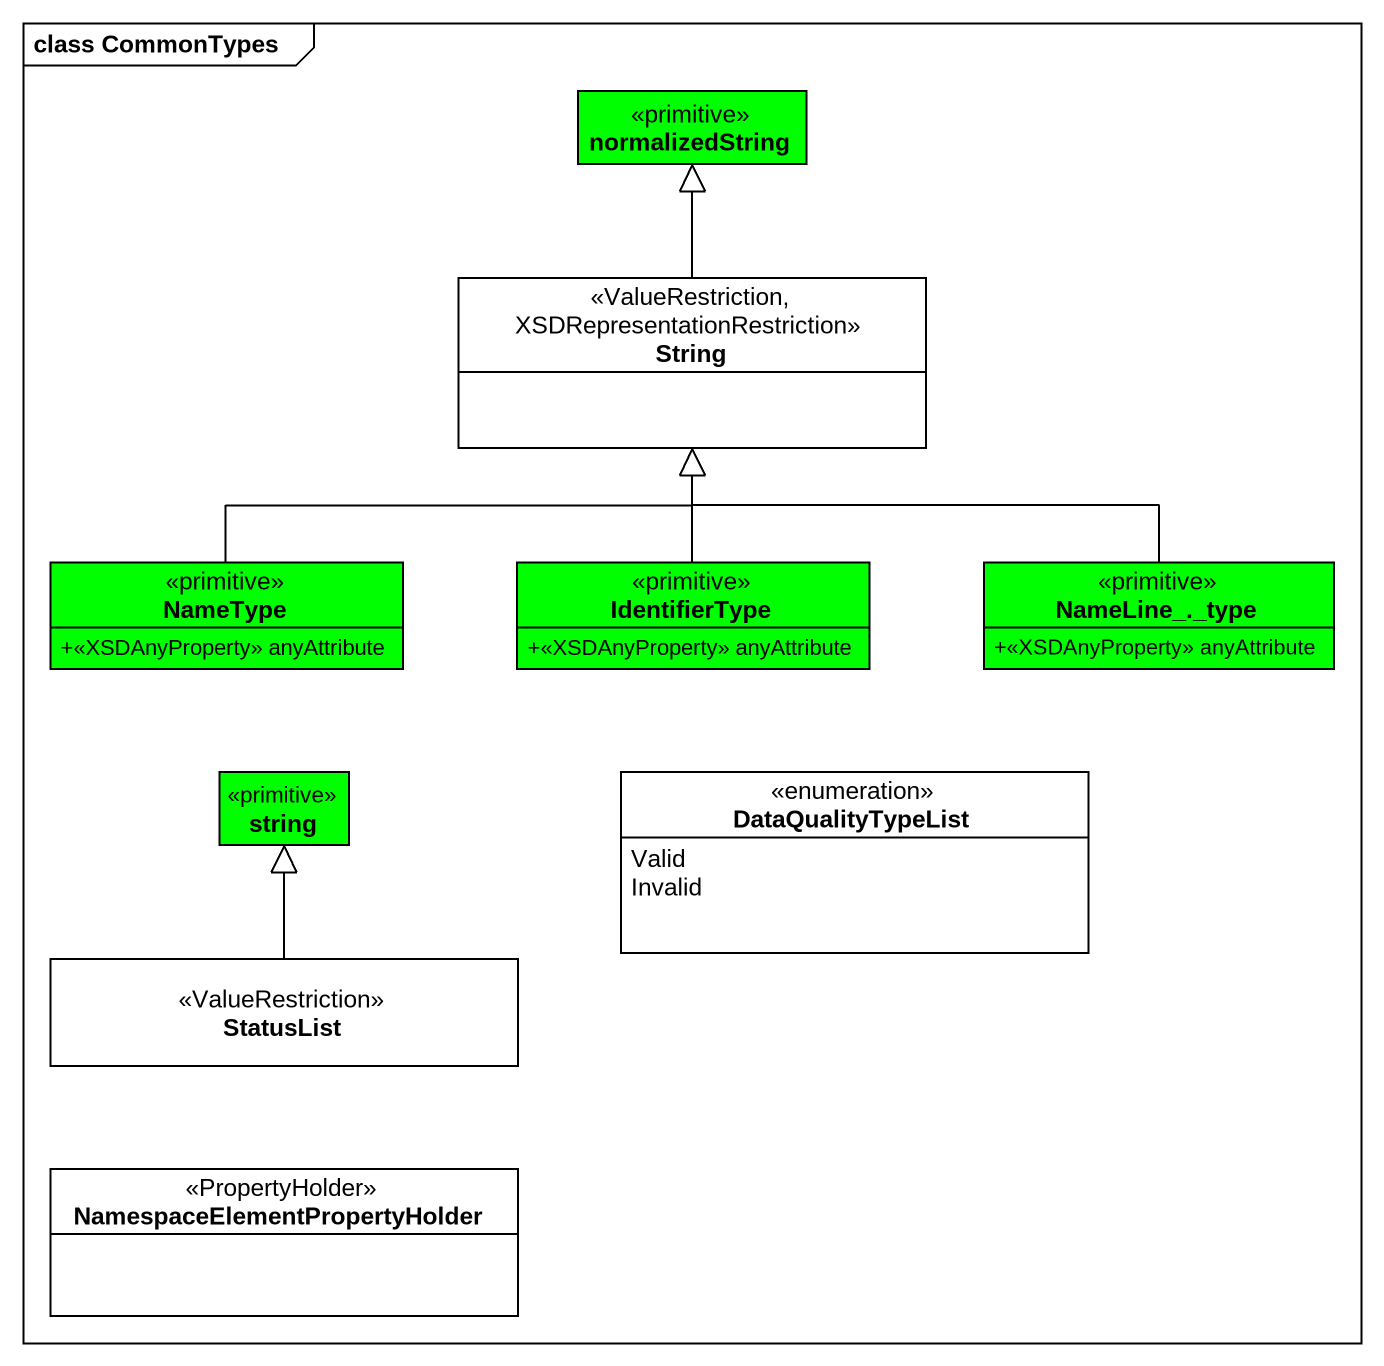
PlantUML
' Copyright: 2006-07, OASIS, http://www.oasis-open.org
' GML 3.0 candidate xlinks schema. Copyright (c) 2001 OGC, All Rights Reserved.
@startuml
mainframe class CommonTypes
hide circle
hide empty members
skinparam classAttributeIconSize 0
class normalizedString <<primitive>> #00FF00
class String <<ValueRestriction, XSDRepresentationRestriction>>
class NameType <<primitive>> #00FF00 {
  +<<XSDAnyProperty>> anyAttribute
}
class IdentifierType <<primitive>> #00FF00 {
  +<<XSDAnyProperty>> anyAttribute
}
class "NameLine_._type" as NameLine_type <<primitive>> #00FF00 {
  +<<XSDAnyProperty>> anyAttribute
}
class string <<primitive>> #00FF00
enum DataQualityTypeList {
  Valid
  Invalid
}
class StatusList <<ValueRestriction>>
class "NamespaceElementPropertyHolder" as NamespaceElementPropertyHold <<PropertyHolder>>
String -up-|> normalizedString
NameType -right-|> String
IdentifierType -up-|> String
NameLine_type -left-|> String
StatusList -up-|> string
@enduml
